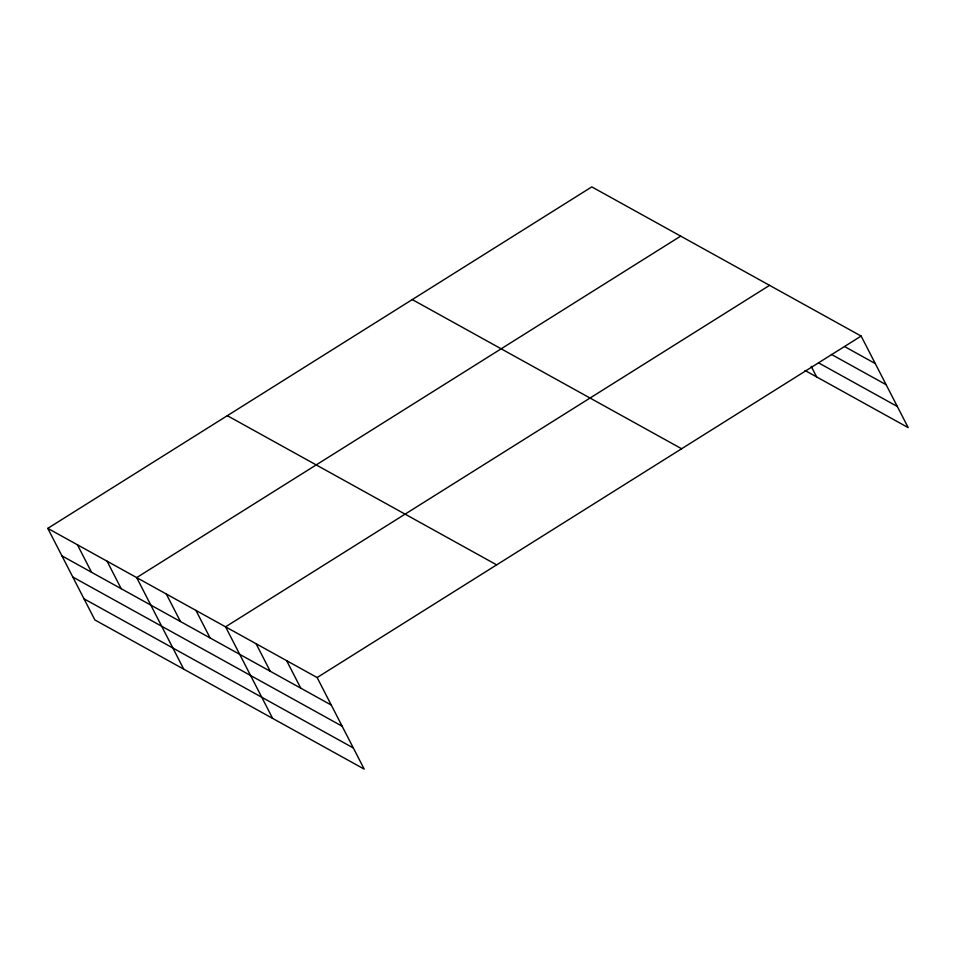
<?xml version="1.0" encoding="UTF-8"?>
<svg xmlns="http://www.w3.org/2000/svg" width="956" height="956" viewBox="0 0 956 956"><rect width="100%" height="100%" fill="white"/><g stroke="black" fill="none" stroke-linecap="round" stroke-linejoin="round"><path stroke-width="1.43" d="M47.8 528.369L317.141 677.553L364.2 769.114L94.859 619.93L47.8 528.369L591.8 186.886L861.141 336.07L908.2 427.631L805.024 370.486M680.684 236.12L136.684 577.603L183.743 669.164M769.568 285.354L225.568 626.825L272.627 718.386M317.141 677.553L861.141 336.07M844.757 346.67L875.278 363.579M831.457 354.425L886.14 384.718M818.479 362.814L897.337 406.491M412.275 299.575L681.628 448.758M227.325 415.681L496.666 564.865M61.937 555.878L331.278 705.062M72.799 577.018L342.14 726.202M83.997 598.791L353.338 747.974M811.19 366.339L816.627 376.915M286.621 660.644L300.758 688.153M256.089 643.735L270.225 671.243M195.944 610.418L210.081 637.927M166.308 594.011L180.445 621.52M107.06 561.184L121.197 588.693M77.424 544.777L91.561 572.285"/></g></svg>
